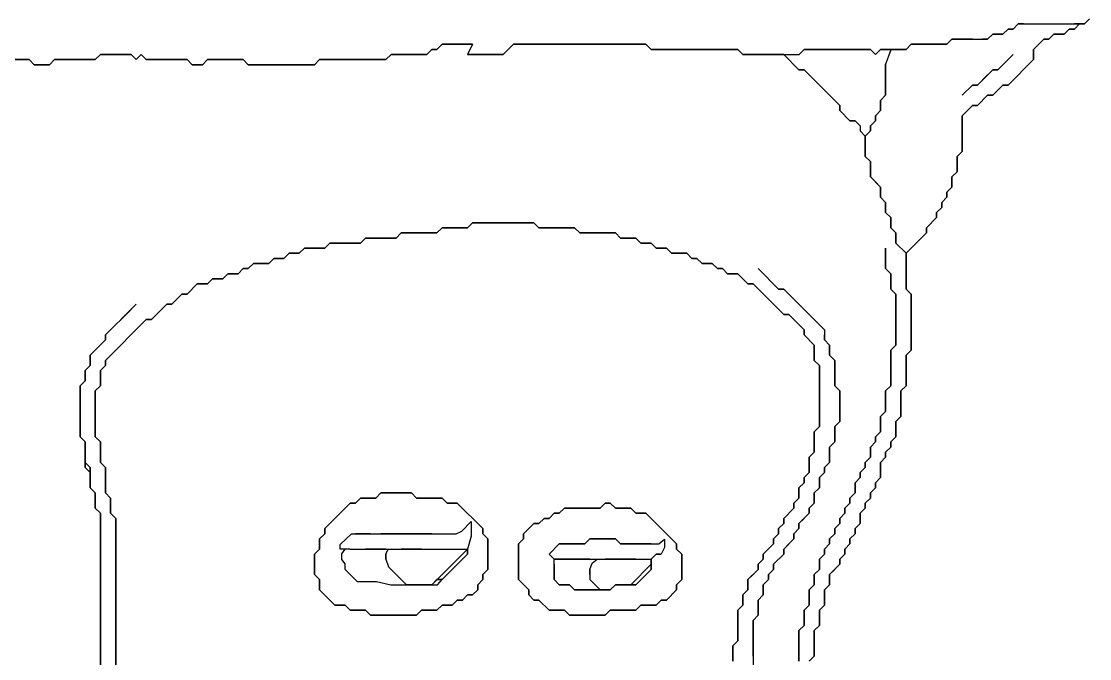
# Model space of a CAD drawing. Header units: millimetres. Extents: x -0.36 to 5.84, y 0.27 to 6.05.
# Drawn here: x 2.082 to 4.992, y 1.697 to 3.433 of the extents above; entities that cross this region are included whole.
import ezdxf

# ---------------------------------------------------------------- set-up
doc = ezdxf.new("R2010")
doc.units = ezdxf.units.MM
doc.layers.add('PDF_幾何圖形', color=7, linetype='Continuous')

msp = doc.modelspace()

# ---------------------------------------------------------------- linework, layer by layer
for p, q in [((4.8115, 3.4259), (4.9504, 3.4259)), ((4.6726, 3.3842), (4.7004, 3.3842)), ((3.3115, 3.3703), (3.2976, 3.3426)), ((4.2013, 3.3426), (4.2143, 3.3564)), ((4.4365, 3.3148), (4.4513, 3.3564)), ((4.1587, 3.3426), (4.2013, 3.3426)), ((4.3532, 3.162), (4.3671, 3.1481)), ((4.3671, 3.1481), (4.3671, 3.1342)), ((4.4643, 2.8287), (4.4921, 2.8009)), ((4.2282, 2.6342), (4.2698, 2.5926)), ((4.2698, 2.5926), (4.2698, 2.5787)), ((3.282, 2.0436), (3.3075, 2.0702)), ((3.3075, 2.0702), (3.3075, 2.0303)), ((2.9509, 2.0079), (2.9812, 2.037)), ((2.9812, 2.037), (2.9921, 2.037)), ((3.0337, 2.037), (3.0615, 2.037)), ((3.2004, 2.037), (3.2668, 2.037)), ((3.2668, 2.037), (3.282, 2.0436)), ((2.9509, 1.9953), (2.9509, 2.0079)), ((3.3075, 2.0303), (3.2976, 1.9953)), ((3.7976, 2.0092), (3.8191, 2.0092)), ((3.8191, 2.0092), (3.8345, 2.0225)), ((3.8345, 2.0225), (3.8345, 1.9993)), ((2.9782, 1.9953), (2.9509, 1.9953)), ((2.9555, 1.9819), (2.9645, 1.9953)), ((2.9555, 1.967), (2.9555, 1.9819)), ((2.9782, 1.9953), (3.1171, 1.9953)), ((3.0754, 1.9814), (3.0812, 1.9953)), ((3.1726, 1.9953), (3.2976, 1.9953)), ((3.8345, 1.9993), (3.8254, 1.9814)), ((2.9643, 1.9553), (2.9555, 1.967)), ((2.9643, 1.9398), (2.9643, 1.9553)), ((3.0754, 1.9676), (3.0823, 1.9467)), ((3.5337, 1.9537), (3.5337, 1.9676)), ((3.631, 1.9676), (3.7976, 1.9676)), ((3.631, 1.9398), (3.6372, 1.9572)), ((3.6372, 1.9572), (3.6506, 1.9676)), ((2.9782, 1.9259), (2.9973, 1.9068)), ((3.1171, 1.912), (3.0823, 1.9467)), ((3.631, 1.9259), (3.631, 1.912)), ((2.9973, 1.9068), (3.0501, 1.9068)), ((3.0501, 1.9068), (3.0884, 1.8981)), ((3.0884, 1.8981), (3.131, 1.8981)), ((3.2004, 1.8981), (3.2159, 1.8981)), ((3.2159, 1.8981), (3.2282, 1.912)), ((3.631, 1.912), (3.6448, 1.8981)), ((4.0754, 1.7037), (4.0754, 1.5787))]:
    msp.add_line(p, q)
at = {"layer": 'PDF_幾何圖形', "lineweight": 35}
for p, q in [((4.9782, 3.4259), (4.9921, 3.4398)), ((4.7698, 3.412), (4.756, 3.3981)), ((4.756, 3.3981), (4.7698, 3.412)), ((4.7698, 3.412), (4.7837, 3.412)), ((4.7837, 3.412), (4.7976, 3.4259)), ((4.7976, 3.4259), (4.8115, 3.4259)), ((4.8115, 3.4259), (4.7976, 3.4259)), ((4.9365, 3.412), (4.9226, 3.3981)), ((4.9226, 3.3981), (4.9365, 3.412)), ((4.9365, 3.412), (4.9504, 3.412)), ((4.9643, 3.4259), (4.9504, 3.4259)), ((4.9504, 3.412), (4.9643, 3.4259)), ((4.9643, 3.4259), (4.9782, 3.4259)), ((4.6171, 3.3842), (4.6032, 3.3703)), ((4.6032, 3.3703), (4.6171, 3.3842)), ((4.6171, 3.3842), (4.6726, 3.3842)), ((4.6726, 3.3842), (4.6171, 3.3842)), ((4.7004, 3.3842), (4.7143, 3.3842)), ((4.7143, 3.3842), (4.7282, 3.3981)), ((4.756, 3.3981), (4.7282, 3.3981)), ((4.7282, 3.3981), (4.756, 3.3981)), ((4.8671, 3.3842), (4.8393, 3.3564)), ((4.881, 3.3842), (4.8671, 3.3842)), ((4.8948, 3.3981), (4.881, 3.3842)), ((4.881, 3.3842), (4.8948, 3.3981)), ((4.9226, 3.3981), (4.8948, 3.3981)), ((4.8948, 3.3981), (4.9226, 3.3981)), ((3.1865, 3.3426), (3.2004, 3.3564)), ((3.2004, 3.3564), (3.1865, 3.3426)), ((3.2004, 3.3564), (3.2143, 3.3564)), ((3.2143, 3.3564), (3.2004, 3.3564)), ((3.2143, 3.3564), (3.2282, 3.3703)), ((3.2282, 3.3703), (3.2143, 3.3564)), ((3.2282, 3.3703), (3.3115, 3.3703)), ((3.3115, 3.3703), (3.2282, 3.3703)), ((3.4226, 3.3703), (3.3948, 3.3426)), ((3.3948, 3.3426), (3.4226, 3.3703)), ((3.4226, 3.3703), (3.7837, 3.3703)), ((3.7837, 3.3703), (3.4226, 3.3703)), ((3.7837, 3.3703), (3.7976, 3.3564)), ((3.7976, 3.3564), (3.7837, 3.3703)), ((3.7976, 3.3564), (4.0337, 3.3564)), ((4.0337, 3.3564), (3.7976, 3.3564)), ((4.0337, 3.3564), (4.0476, 3.3426)), ((4.0476, 3.3426), (4.0337, 3.3564)), ((4.3948, 3.3564), (4.2143, 3.3564)), ((4.2143, 3.3564), (4.3948, 3.3564)), ((4.4087, 3.3426), (4.3948, 3.3564)), ((4.3948, 3.3564), (4.4087, 3.3426)), ((4.4226, 3.3564), (4.4087, 3.3426)), ((4.4087, 3.3426), (4.4226, 3.3564)), ((4.4921, 3.3564), (4.4226, 3.3564)), ((4.4226, 3.3564), (4.4921, 3.3564)), ((4.506, 3.3703), (4.4921, 3.3564)), ((4.4921, 3.3564), (4.506, 3.3703)), ((4.6032, 3.3703), (4.506, 3.3703)), ((4.506, 3.3703), (4.6032, 3.3703)), ((4.8393, 3.3564), (4.8393, 3.3426)), ((2.0337, 3.3287), (2.1032, 3.3287)), ((2.1032, 3.3287), (2.0337, 3.3287)), ((2.1032, 3.3287), (2.1171, 3.3148)), ((2.1171, 3.3148), (2.1032, 3.3287)), ((2.1587, 3.3148), (2.1726, 3.3287)), ((2.1726, 3.3287), (2.1587, 3.3148)), ((2.1726, 3.3287), (2.2837, 3.3287)), ((2.2837, 3.3287), (2.1726, 3.3287)), ((2.2837, 3.3287), (2.2976, 3.3426)), ((2.2976, 3.3426), (2.2837, 3.3287)), ((2.2976, 3.3426), (2.381, 3.3426)), ((2.381, 3.3426), (2.2976, 3.3426)), ((2.381, 3.3426), (2.3948, 3.3287)), ((2.3948, 3.3287), (2.381, 3.3426)), ((2.3948, 3.3287), (2.4087, 3.3426)), ((2.4087, 3.3426), (2.3948, 3.3287)), ((2.4087, 3.3426), (2.4226, 3.3287)), ((2.4226, 3.3287), (2.4087, 3.3426)), ((2.4226, 3.3287), (2.5337, 3.3287)), ((2.5337, 3.3287), (2.4226, 3.3287)), ((2.5337, 3.3287), (2.5476, 3.3148)), ((2.5476, 3.3148), (2.5337, 3.3287)), ((2.5754, 3.3148), (2.5893, 3.3287)), ((2.5893, 3.3287), (2.5754, 3.3148)), ((2.5893, 3.3287), (2.6865, 3.3287)), ((2.6865, 3.3287), (2.5893, 3.3287)), ((2.6865, 3.3287), (2.7004, 3.3148)), ((2.7004, 3.3148), (2.6865, 3.3287)), ((2.881, 3.3148), (2.8948, 3.3287)), ((2.8948, 3.3287), (2.881, 3.3148)), ((2.8948, 3.3287), (3.0754, 3.3287)), ((3.0754, 3.3287), (2.8948, 3.3287)), ((3.0754, 3.3287), (3.0893, 3.3426)), ((3.0893, 3.3426), (3.0754, 3.3287)), ((3.0893, 3.3426), (3.1865, 3.3426)), ((3.1865, 3.3426), (3.0893, 3.3426)), ((3.3948, 3.3426), (3.2976, 3.3426)), ((3.2976, 3.3426), (3.3948, 3.3426)), ((4.0476, 3.3426), (4.1587, 3.3426)), ((4.1587, 3.3426), (4.0476, 3.3426)), ((4.1587, 3.3426), (4.2004, 3.3009)), ((4.1726, 3.3287), (4.1587, 3.3426)), ((4.7837, 3.3426), (4.7421, 3.3009)), ((4.7698, 3.3287), (4.7837, 3.3426)), ((4.7698, 3.2592), (4.8393, 3.3287)), ((4.8393, 3.3287), (4.8393, 3.3426)), ((2.1171, 3.3148), (2.1587, 3.3148)), ((2.1587, 3.3148), (2.1171, 3.3148)), ((2.5476, 3.3148), (2.5754, 3.3148)), ((2.5754, 3.3148), (2.5476, 3.3148)), ((2.7004, 3.3148), (2.881, 3.3148)), ((2.881, 3.3148), (2.7004, 3.3148)), ((4.2004, 3.3009), (4.2143, 3.3009)), ((4.2143, 3.3009), (4.3115, 3.2037)), ((4.4365, 3.3148), (4.4365, 3.2314)), ((4.4365, 3.2314), (4.4365, 3.3148)), ((4.7282, 3.3009), (4.6865, 3.2592)), ((4.7421, 3.3009), (4.7282, 3.3009)), ((4.7421, 3.3009), (4.756, 3.3148)), ((4.6726, 3.2592), (4.6448, 3.2314)), ((4.6448, 3.2314), (4.6726, 3.2592)), ((4.6865, 3.2592), (4.6726, 3.2592)), ((4.6726, 3.2592), (4.6865, 3.2592)), ((4.6865, 3.2592), (4.7143, 3.287)), ((4.7282, 3.2314), (4.756, 3.2592)), ((4.756, 3.2592), (4.7698, 3.2592)), ((4.4365, 3.2314), (4.4226, 3.2176)), ((4.4226, 3.2176), (4.4365, 3.2314)), ((4.6865, 3.2037), (4.7143, 3.2314)), ((4.7143, 3.2314), (4.7282, 3.2314)), ((4.3115, 3.2037), (4.3115, 3.1898)), ((4.4226, 3.2176), (4.4226, 3.1898)), ((4.4226, 3.1898), (4.4226, 3.2176)), ((4.6448, 3.1759), (4.6726, 3.2037)), ((4.6726, 3.2037), (4.6865, 3.2037)), ((4.3115, 3.1898), (4.3393, 3.162)), ((4.4226, 3.1898), (4.4087, 3.1759)), ((4.4087, 3.1759), (4.4226, 3.1898)), ((4.4087, 3.1759), (4.4087, 3.162)), ((4.4087, 3.162), (4.4087, 3.1759)), ((4.6448, 3.1759), (4.6448, 3.0787)), ((4.6448, 3.0787), (4.6448, 3.1759)), ((4.3393, 3.162), (4.3532, 3.162)), ((4.4087, 3.162), (4.3948, 3.1481)), ((4.3948, 3.1481), (4.4087, 3.162)), ((4.3948, 3.1481), (4.3948, 3.1342)), ((4.3948, 3.1342), (4.3948, 3.1481)), ((4.381, 3.1203), (4.3671, 3.1342)), ((4.3671, 3.1342), (4.381, 3.1203)), ((4.3948, 3.1342), (4.381, 3.1203)), ((4.381, 3.1203), (4.3948, 3.1342)), ((4.381, 3.1203), (4.381, 3.0648)), ((4.381, 3.0648), (4.381, 3.1203)), ((4.381, 3.0648), (4.3948, 3.0509)), ((4.3948, 3.0509), (4.381, 3.0648)), ((4.6448, 3.0787), (4.631, 3.0648)), ((4.631, 3.0648), (4.6448, 3.0787)), ((4.631, 3.0648), (4.631, 3.0231)), ((4.631, 3.0231), (4.631, 3.0648)), ((4.3948, 3.0509), (4.3948, 3.0092)), ((4.3948, 3.0231), (4.3948, 3.0509)), ((4.3948, 3.0092), (4.4226, 2.9814)), ((4.631, 3.0231), (4.6171, 3.0092)), ((4.6171, 3.0092), (4.631, 3.0231)), ((4.6171, 3.0092), (4.6171, 2.9953)), ((4.6171, 2.9814), (4.6171, 3.0092)), ((4.4226, 2.9814), (4.4087, 2.9953)), ((4.4226, 2.9814), (4.4226, 2.9537)), ((4.4226, 2.9537), (4.4226, 2.9814)), ((4.6032, 2.9676), (4.6171, 2.9814)), ((4.4226, 2.9537), (4.4365, 2.9398)), ((4.4365, 2.9398), (4.4226, 2.9537)), ((4.4365, 2.9398), (4.4365, 2.912)), ((4.4365, 2.912), (4.4365, 2.9398)), ((4.5893, 2.9398), (4.6032, 2.9537)), ((4.5893, 2.9259), (4.5893, 2.9398)), ((4.6032, 2.9537), (4.6032, 2.9676)), ((4.4365, 2.912), (4.4504, 2.8981)), ((4.4504, 2.8981), (4.4365, 2.912)), ((4.5754, 2.912), (4.5893, 2.9259)), ((4.5754, 2.8981), (4.5754, 2.912)), ((3.2976, 2.8703), (3.3115, 2.8842)), ((3.3115, 2.8842), (3.2976, 2.8703)), ((3.3115, 2.8842), (3.4782, 2.8842)), ((3.4782, 2.8842), (3.3115, 2.8842)), ((3.4782, 2.8842), (3.4921, 2.8703)), ((3.4921, 2.8703), (3.4782, 2.8842)), ((4.4504, 2.8981), (4.4504, 2.8703)), ((4.4504, 2.8703), (4.4504, 2.8981)), ((4.5476, 2.8703), (4.5754, 2.8981)), ((3.1032, 2.8426), (3.1171, 2.8564)), ((3.1171, 2.8564), (3.1032, 2.8426)), ((3.1171, 2.8564), (3.2143, 2.8564)), ((3.2143, 2.8564), (3.1171, 2.8564)), ((3.2143, 2.8564), (3.2282, 2.8703)), ((3.2282, 2.8703), (3.2143, 2.8564)), ((3.2282, 2.8703), (3.2976, 2.8703)), ((3.2976, 2.8703), (3.2282, 2.8703)), ((3.4921, 2.8703), (3.5893, 2.8703)), ((3.5893, 2.8703), (3.4921, 2.8703)), ((3.5893, 2.8703), (3.6032, 2.8564)), ((3.6032, 2.8564), (3.5893, 2.8703)), ((3.6032, 2.8564), (3.7004, 2.8564)), ((3.7004, 2.8564), (3.6032, 2.8564)), ((3.7004, 2.8564), (3.7143, 2.8426)), ((3.7143, 2.8426), (3.7004, 2.8564)), ((4.4504, 2.8703), (4.4643, 2.8564)), ((4.4643, 2.8564), (4.4504, 2.8703)), ((4.4643, 2.8564), (4.4643, 2.8287)), ((4.4643, 2.8287), (4.4643, 2.8564)), ((4.4921, 2.8009), (4.5476, 2.8564)), ((4.5476, 2.8564), (4.5476, 2.8703)), ((2.9087, 2.8148), (2.9226, 2.8287)), ((2.9226, 2.8287), (2.9087, 2.8148)), ((2.9226, 2.8287), (3.006, 2.8287)), ((3.006, 2.8287), (2.9226, 2.8287)), ((3.006, 2.8287), (3.0198, 2.8426)), ((3.0198, 2.8426), (3.006, 2.8287)), ((3.0198, 2.8426), (3.1032, 2.8426)), ((3.1032, 2.8426), (3.0198, 2.8426)), ((3.7143, 2.8426), (3.756, 2.8426)), ((3.756, 2.8426), (3.7143, 2.8426)), ((3.756, 2.8426), (3.7698, 2.8287)), ((3.7698, 2.8287), (3.756, 2.8426)), ((3.7698, 2.8287), (3.7976, 2.8287)), ((3.7976, 2.8287), (3.7698, 2.8287)), ((3.7976, 2.8287), (3.8115, 2.8148)), ((3.8115, 2.8148), (3.7976, 2.8287)), ((2.7976, 2.787), (2.8115, 2.8009)), ((2.8115, 2.8009), (2.7976, 2.787)), ((2.8115, 2.8009), (2.8393, 2.8009)), ((2.8393, 2.8009), (2.8115, 2.8009)), ((2.8393, 2.8009), (2.8532, 2.8148)), ((2.8532, 2.8148), (2.8393, 2.8009)), ((2.8532, 2.8148), (2.9087, 2.8148)), ((2.9087, 2.8148), (2.8532, 2.8148)), ((3.8115, 2.8148), (3.8393, 2.8148)), ((3.8393, 2.8148), (3.8115, 2.8148)), ((3.8393, 2.8148), (3.8532, 2.8009)), ((3.8532, 2.8009), (3.8393, 2.8148)), ((3.8532, 2.8009), (3.881, 2.8009)), ((3.8948, 2.8009), (3.8532, 2.8009)), ((3.9087, 2.787), (3.8948, 2.8009)), ((4.4365, 2.8148), (4.4365, 2.7592)), ((4.4365, 2.7592), (4.4365, 2.8148)), ((4.4921, 2.8009), (4.4921, 2.7037)), ((4.4921, 2.7037), (4.4921, 2.8009)), ((2.7004, 2.7592), (2.7143, 2.7731)), ((2.7143, 2.7731), (2.7004, 2.7592)), ((2.7143, 2.7731), (2.756, 2.7731)), ((2.756, 2.7731), (2.7143, 2.7731)), ((2.756, 2.7731), (2.7698, 2.787)), ((2.7698, 2.787), (2.756, 2.7731)), ((2.7698, 2.787), (2.7976, 2.787)), ((2.7976, 2.787), (2.7698, 2.787)), ((3.9226, 2.787), (3.9087, 2.787)), ((3.9365, 2.7731), (3.9226, 2.787)), ((3.9365, 2.7731), (3.9504, 2.7731)), ((3.9643, 2.7731), (3.9365, 2.7731)), ((3.9782, 2.7592), (3.9643, 2.7731)), ((2.631, 2.7314), (2.6448, 2.7453)), ((2.6448, 2.7453), (2.631, 2.7314)), ((2.6448, 2.7453), (2.6726, 2.7453)), ((2.6726, 2.7453), (2.6448, 2.7453)), ((2.6726, 2.7453), (2.6865, 2.7592)), ((2.6865, 2.7592), (2.6726, 2.7453)), ((2.6865, 2.7592), (2.7004, 2.7592)), ((2.7004, 2.7592), (2.6865, 2.7592)), ((3.9782, 2.7592), (3.9921, 2.7592)), ((3.9921, 2.7592), (3.9782, 2.7592)), ((3.9921, 2.7592), (4.006, 2.7453)), ((4.006, 2.7453), (3.9921, 2.7592)), ((4.006, 2.7453), (4.0198, 2.7453)), ((4.0337, 2.7453), (4.006, 2.7453)), ((4.0615, 2.7176), (4.0337, 2.7453)), ((4.0893, 2.7592), (4.1448, 2.7037)), ((4.1448, 2.7037), (4.0893, 2.7592)), ((4.4365, 2.7592), (4.4504, 2.7453)), ((4.4504, 2.7453), (4.4365, 2.7592)), ((4.4504, 2.7453), (4.4504, 2.7037)), ((4.4504, 2.7037), (4.4504, 2.7453)), ((2.5615, 2.7176), (2.5337, 2.6898)), ((2.5893, 2.7176), (2.5615, 2.7176)), ((2.5754, 2.7176), (2.5893, 2.7176)), ((2.5893, 2.7176), (2.6032, 2.7314)), ((2.6032, 2.7314), (2.5893, 2.7176)), ((2.6032, 2.7314), (2.631, 2.7314)), ((2.631, 2.7314), (2.6032, 2.7314)), ((4.0754, 2.7176), (4.0615, 2.7176)), ((4.1587, 2.6342), (4.0754, 2.7176)), ((2.5198, 2.6898), (2.4921, 2.662)), ((2.5337, 2.6898), (2.5198, 2.6898)), ((4.1448, 2.7037), (4.1587, 2.7037)), ((4.1587, 2.7037), (4.1448, 2.7037)), ((4.1587, 2.7037), (4.2282, 2.6342)), ((4.2282, 2.6342), (4.1587, 2.7037)), ((4.4504, 2.7037), (4.4643, 2.6898)), ((4.4643, 2.6898), (4.4504, 2.7037)), ((4.4643, 2.6898), (4.4643, 2.5509)), ((4.4643, 2.5509), (4.4643, 2.6898)), ((4.4921, 2.7037), (4.506, 2.6898)), ((4.506, 2.6898), (4.4921, 2.7037)), ((4.506, 2.6898), (4.506, 2.537)), ((4.506, 2.537), (4.506, 2.6898)), ((2.3115, 2.5787), (2.381, 2.6481)), ((2.3948, 2.662), (2.3532, 2.6203)), ((2.4782, 2.662), (2.4365, 2.6203)), ((2.4921, 2.662), (2.4782, 2.662)), ((2.4226, 2.6203), (2.3115, 2.5092)), ((2.4365, 2.6203), (2.4226, 2.6203)), ((4.1726, 2.6342), (4.1587, 2.6342)), ((4.2143, 2.5926), (4.1726, 2.6342)), ((2.3254, 2.5926), (2.3115, 2.5787)), ((4.2143, 2.5787), (4.2143, 2.5926)), ((2.3115, 2.5648), (2.2698, 2.5231)), ((2.2698, 2.5231), (2.3115, 2.5648)), ((2.3115, 2.5787), (2.3115, 2.5648)), ((2.3115, 2.5648), (2.3115, 2.5787)), ((4.2421, 2.5509), (4.2143, 2.5787)), ((4.2698, 2.5787), (4.2698, 2.5648)), ((4.2698, 2.5648), (4.2698, 2.5787)), ((4.2698, 2.5648), (4.2837, 2.5509)), ((4.2837, 2.5509), (4.2698, 2.5648)), ((4.2421, 2.5092), (4.2421, 2.5509)), ((4.2421, 2.537), (4.2421, 2.5092)), ((4.2837, 2.5509), (4.2837, 2.5231)), ((4.2837, 2.5231), (4.2837, 2.5509)), ((4.4643, 2.5509), (4.4504, 2.537)), ((4.4504, 2.537), (4.4643, 2.5509)), ((4.4504, 2.537), (4.4504, 2.4398)), ((4.4504, 2.4398), (4.4504, 2.537)), ((4.506, 2.537), (4.4921, 2.5231)), ((4.4921, 2.5231), (4.506, 2.537)), ((2.2698, 2.5231), (2.2698, 2.4953)), ((2.2698, 2.4953), (2.2698, 2.5231)), ((2.3115, 2.5092), (2.3115, 2.4953)), ((4.2421, 2.5092), (4.256, 2.4953)), ((4.256, 2.4953), (4.2421, 2.5092)), ((4.2837, 2.5231), (4.2976, 2.5092)), ((4.2976, 2.5092), (4.2837, 2.5231)), ((4.2976, 2.5092), (4.2976, 2.4398)), ((4.2976, 2.4398), (4.2976, 2.5092)), ((4.4921, 2.5231), (4.4921, 2.4398)), ((4.4921, 2.4398), (4.4921, 2.5231)), ((2.2698, 2.4953), (2.256, 2.4814)), ((2.256, 2.4814), (2.2698, 2.4953)), ((2.256, 2.4814), (2.256, 2.4537)), ((2.256, 2.4537), (2.256, 2.4814)), ((2.3115, 2.4953), (2.2976, 2.4814)), ((2.2976, 2.4814), (2.2976, 2.4398)), ((4.256, 2.4953), (4.256, 2.3287)), ((4.256, 2.3287), (4.256, 2.4953)), ((2.256, 2.4537), (2.2421, 2.4398)), ((2.2421, 2.4398), (2.256, 2.4537)), ((2.2976, 2.4398), (2.2976, 2.4676)), ((2.2421, 2.4398), (2.2421, 2.3009)), ((2.2421, 2.3009), (2.2421, 2.4398)), ((2.2837, 2.4259), (2.2976, 2.4398)), ((2.2976, 2.4398), (2.2837, 2.4259)), ((2.2837, 2.3009), (2.2837, 2.4259)), ((2.2837, 2.4259), (2.2837, 2.3009)), ((4.2976, 2.4398), (4.3115, 2.4259)), ((4.3115, 2.4259), (4.2976, 2.4398)), ((4.3115, 2.4259), (4.3115, 2.3426)), ((4.3115, 2.3426), (4.3115, 2.4259)), ((4.4504, 2.4398), (4.4365, 2.4259)), ((4.4365, 2.4259), (4.4504, 2.4398)), ((4.4365, 2.4259), (4.4365, 2.3703)), ((4.4365, 2.3703), (4.4365, 2.4259)), ((4.4921, 2.4398), (4.4782, 2.4259)), ((4.4782, 2.4259), (4.4921, 2.4398)), ((4.4782, 2.4259), (4.4782, 2.3564)), ((4.4782, 2.3564), (4.4782, 2.4259)), ((4.4365, 2.3703), (4.4226, 2.3564)), ((4.4226, 2.3564), (4.4365, 2.3703)), ((4.256, 2.3287), (4.2421, 2.3148)), ((4.2421, 2.3148), (4.256, 2.3287)), ((4.3115, 2.3426), (4.2976, 2.3287)), ((4.2976, 2.3287), (4.3115, 2.3426)), ((4.2976, 2.3287), (4.2976, 2.287)), ((4.2976, 2.287), (4.2976, 2.3287)), ((4.4226, 2.3564), (4.4226, 2.3148)), ((4.4226, 2.3148), (4.4226, 2.3564)), ((4.4782, 2.3564), (4.4643, 2.3426)), ((4.4643, 2.3426), (4.4782, 2.3564)), ((4.4643, 2.3426), (4.4643, 2.3148)), ((4.4643, 2.3009), (4.4643, 2.3426)), ((2.2421, 2.3009), (2.256, 2.287)), ((2.256, 2.287), (2.2421, 2.3009)), ((2.2976, 2.287), (2.2837, 2.3009)), ((2.2837, 2.3009), (2.2976, 2.287)), ((4.2421, 2.3148), (4.2421, 2.2592)), ((4.2421, 2.2592), (4.2421, 2.3148)), ((4.4226, 2.3148), (4.4087, 2.3009)), ((4.4087, 2.3009), (4.4226, 2.3148)), ((4.4087, 2.3009), (4.4087, 2.287)), ((4.4087, 2.287), (4.4087, 2.3009)), ((4.4504, 2.287), (4.4643, 2.3009)), ((2.256, 2.287), (2.256, 2.2176)), ((2.256, 2.2314), (2.256, 2.287)), ((2.2976, 2.2314), (2.2976, 2.287)), ((2.2976, 2.287), (2.2976, 2.2314)), ((4.2976, 2.287), (4.2837, 2.2731)), ((4.2837, 2.2731), (4.2976, 2.287)), ((4.2837, 2.2731), (4.2837, 2.2453)), ((4.2837, 2.2314), (4.2837, 2.2731)), ((4.4087, 2.287), (4.3948, 2.2731)), ((4.3948, 2.2731), (4.4087, 2.287)), ((4.3948, 2.2731), (4.3948, 2.2592)), ((4.3948, 2.2453), (4.3948, 2.2731)), ((4.4504, 2.2731), (4.4365, 2.2592)), ((4.4365, 2.2592), (4.4504, 2.2731)), ((4.4504, 2.287), (4.4504, 2.2731)), ((4.4504, 2.2731), (4.4504, 2.287)), ((4.2421, 2.2592), (4.2282, 2.2453)), ((4.2282, 2.2453), (4.2421, 2.2592)), ((4.2282, 2.2453), (4.2282, 2.2037)), ((4.2282, 2.2037), (4.2282, 2.2453)), ((4.381, 2.2314), (4.3948, 2.2453)), ((4.4365, 2.2453), (4.4226, 2.2314)), ((4.4226, 2.2314), (4.4365, 2.2453)), ((4.4365, 2.2592), (4.4365, 2.2453)), ((4.4365, 2.2453), (4.4365, 2.2592)), ((2.2698, 2.2176), (2.256, 2.2314)), ((2.256, 2.2176), (2.2698, 2.2037)), ((2.2698, 2.162), (2.2698, 2.2176)), ((2.3115, 2.2176), (2.2976, 2.2314)), ((2.2976, 2.2314), (2.3115, 2.2176)), ((2.3115, 2.1481), (2.3115, 2.2176)), ((2.3115, 2.2176), (2.3115, 2.1481)), ((4.2698, 2.2176), (4.2837, 2.2314)), ((4.2698, 2.2176), (4.2698, 2.2037)), ((4.2698, 2.2037), (4.2698, 2.2176)), ((4.381, 2.2176), (4.3671, 2.2037)), ((4.3671, 2.2037), (4.381, 2.2176)), ((4.381, 2.2314), (4.381, 2.2176)), ((4.381, 2.2176), (4.381, 2.2314)), ((4.4226, 2.2314), (4.4226, 2.2037)), ((4.4226, 2.1898), (4.4226, 2.2314)), ((2.2698, 2.2037), (2.2698, 2.162)), ((4.2282, 2.2037), (4.2143, 2.1898)), ((4.2143, 2.1898), (4.2282, 2.2037)), ((4.2143, 2.1898), (4.2143, 2.1759)), ((4.2143, 2.1759), (4.2143, 2.1898)), ((4.2698, 2.2037), (4.256, 2.1898)), ((4.256, 2.1898), (4.2698, 2.2037)), ((4.256, 2.1898), (4.256, 2.162)), ((4.256, 2.162), (4.256, 2.1898)), ((4.3671, 2.1898), (4.3532, 2.1759)), ((4.3532, 2.1759), (4.3671, 2.1898)), ((4.3671, 2.2037), (4.3671, 2.1898)), ((4.3671, 2.1898), (4.3671, 2.2037)), ((4.4087, 2.1759), (4.4226, 2.1898)), ((2.2698, 2.162), (2.2837, 2.1481)), ((2.2837, 2.1481), (2.2698, 2.162)), ((4.2143, 2.1759), (4.2004, 2.162)), ((4.2004, 2.162), (4.2143, 2.1759)), ((4.2004, 2.162), (4.2004, 2.1481)), ((4.2004, 2.1342), (4.2004, 2.162)), ((4.256, 2.162), (4.2421, 2.1481)), ((4.2421, 2.1481), (4.256, 2.162)), ((4.3532, 2.1759), (4.3532, 2.1481)), ((4.3532, 2.1481), (4.3532, 2.1759)), ((4.3948, 2.1481), (4.4087, 2.162)), ((4.4087, 2.162), (4.4087, 2.1759)), ((2.2837, 2.1481), (2.2837, 2.1064)), ((2.2837, 2.1064), (2.2837, 2.1481)), ((2.3254, 2.1342), (2.3115, 2.1481)), ((2.3115, 2.1481), (2.3254, 2.1342)), ((2.3254, 2.0926), (2.3254, 2.1342)), ((2.3254, 2.1342), (2.3254, 2.0926)), ((3.006, 2.1342), (2.9921, 2.1203)), ((3.0476, 2.1342), (3.006, 2.1342)), ((3.0198, 2.1342), (3.0476, 2.1342)), ((3.0476, 2.1342), (3.0615, 2.1481)), ((3.0615, 2.1481), (3.0476, 2.1342)), ((3.0615, 2.1481), (3.1448, 2.1481)), ((3.1448, 2.1481), (3.0615, 2.1481)), ((3.1448, 2.1481), (3.1587, 2.1342)), ((3.1587, 2.1342), (3.1448, 2.1481)), ((3.1587, 2.1342), (3.2282, 2.1342)), ((3.2282, 2.1342), (3.1587, 2.1342)), ((3.2282, 2.1342), (3.2421, 2.1203)), ((3.2421, 2.1203), (3.2282, 2.1342)), ((4.1865, 2.1203), (4.2004, 2.1342)), ((4.2421, 2.1481), (4.2421, 2.1342)), ((4.2421, 2.1203), (4.2421, 2.1481)), ((4.3532, 2.1481), (4.3393, 2.1342)), ((4.3393, 2.1342), (4.3532, 2.1481)), ((4.3393, 2.1342), (4.3393, 2.1203)), ((4.3393, 2.1203), (4.3393, 2.1342)), ((4.381, 2.1203), (4.3948, 2.1342)), ((4.3948, 2.1342), (4.3948, 2.1481)), ((2.2837, 2.1064), (2.2976, 2.0926)), ((2.2976, 2.0926), (2.2837, 2.1064)), ((2.9782, 2.1203), (2.9087, 2.0509)), ((2.9921, 2.1203), (2.9782, 2.1203)), ((3.2421, 2.1203), (3.256, 2.1203)), ((3.2698, 2.1203), (3.2421, 2.1203)), ((3.3393, 2.0509), (3.2698, 2.1203)), ((3.5615, 2.1064), (3.5476, 2.0926)), ((3.6587, 2.1064), (3.5615, 2.1064)), ((3.5754, 2.1064), (3.6587, 2.1064)), ((3.6587, 2.1064), (3.6726, 2.1203)), ((3.6726, 2.1203), (3.6587, 2.1064)), ((3.6726, 2.1203), (3.6865, 2.1203)), ((3.6865, 2.1203), (3.6726, 2.1203)), ((3.6865, 2.1203), (3.7004, 2.1064)), ((3.7004, 2.1064), (3.6865, 2.1203)), ((3.7004, 2.1064), (3.7421, 2.1064)), ((3.7421, 2.1064), (3.7004, 2.1064)), ((3.7421, 2.1064), (3.756, 2.0926)), ((3.756, 2.0926), (3.7421, 2.1064)), ((4.1587, 2.0787), (4.1865, 2.1064)), ((4.1865, 2.1064), (4.1865, 2.1203)), ((4.2282, 2.1064), (4.2421, 2.1203)), ((4.2282, 2.0926), (4.2282, 2.1064)), ((4.3393, 2.1203), (4.3254, 2.1064)), ((4.3254, 2.1064), (4.3393, 2.1203)), ((4.3254, 2.1064), (4.3254, 2.0926)), ((4.3254, 2.0926), (4.3254, 2.1064)), ((4.381, 2.1064), (4.3671, 2.0926)), ((4.3671, 2.0926), (4.381, 2.1064)), ((4.381, 2.1203), (4.381, 2.1064)), ((4.381, 2.1064), (4.381, 2.1203)), ((2.2976, 2.0926), (2.2976, 1.662)), ((2.2976, 1.662), (2.2976, 2.0926)), ((2.3393, 2.0787), (2.3254, 2.0926)), ((2.3254, 2.0926), (2.3393, 2.0787)), ((2.3393, 1.6481), (2.3393, 2.0787)), ((2.3393, 2.0787), (2.3393, 1.6481)), ((3.506, 2.0787), (3.4921, 2.0648)), ((3.5198, 2.0787), (3.506, 2.0787)), ((3.5198, 2.0787), (3.5337, 2.0926)), ((3.5337, 2.0926), (3.5198, 2.0787)), ((3.5337, 2.0926), (3.5476, 2.0926)), ((3.5476, 2.0926), (3.5337, 2.0926)), ((3.756, 2.0926), (3.7698, 2.0926)), ((3.7837, 2.0926), (3.756, 2.0926)), ((3.8671, 2.0092), (3.7837, 2.0926)), ((4.1587, 2.0648), (4.1587, 2.0787)), ((4.2004, 2.0648), (4.2282, 2.0926)), ((4.2143, 2.0787), (4.2004, 2.0648)), ((4.3254, 2.0926), (4.3115, 2.0787)), ((4.3115, 2.0787), (4.3254, 2.0926)), ((4.3115, 2.0787), (4.3115, 2.0648)), ((4.3115, 2.0648), (4.3115, 2.0787)), ((4.3671, 2.0926), (4.3671, 2.0787)), ((4.3671, 2.0648), (4.3671, 2.0926)), ((2.9087, 2.037), (2.8948, 2.0231)), ((2.9087, 2.0509), (2.9087, 2.037)), ((3.0337, 2.037), (2.9921, 2.037)), ((3.006, 2.037), (3.0337, 2.037)), ((3.0615, 2.037), (3.2004, 2.037)), ((3.2004, 2.037), (3.0615, 2.037)), ((3.3393, 2.037), (3.3393, 2.0509)), ((3.3532, 2.0231), (3.3393, 2.037)), ((3.4782, 2.0648), (3.4504, 2.037)), ((3.4504, 2.037), (3.4504, 2.0231)), ((3.4921, 2.0648), (3.4782, 2.0648)), ((4.131, 2.0231), (4.1448, 2.037)), ((4.1448, 2.0509), (4.1587, 2.0648)), ((4.1448, 2.037), (4.1448, 2.0509)), ((4.1865, 2.037), (4.2004, 2.0509)), ((4.1865, 2.0231), (4.1865, 2.037)), ((4.2004, 2.0509), (4.2004, 2.0648)), ((4.2976, 2.037), (4.2837, 2.0231)), ((4.2837, 2.0231), (4.2976, 2.037)), ((4.3115, 2.0648), (4.2976, 2.0509)), ((4.2976, 2.0509), (4.3115, 2.0648)), ((4.2976, 2.0509), (4.2976, 2.037)), ((4.2976, 2.037), (4.2976, 2.0509)), ((4.3393, 2.0231), (4.3532, 2.037)), ((4.3532, 2.0509), (4.3671, 2.0648)), ((4.3532, 2.037), (4.3532, 2.0509)), ((2.8948, 2.0231), (2.8948, 1.9953)), ((2.8948, 1.9953), (2.8948, 2.0092)), ((3.3532, 1.9398), (3.3532, 2.0231)), ((3.3532, 2.0092), (3.3532, 1.9398)), ((3.4504, 2.0231), (3.4365, 2.0092)), ((3.4365, 2.0092), (3.4365, 1.912)), ((3.5198, 1.9814), (3.5476, 2.0092)), ((3.6171, 2.0092), (3.5476, 2.0092)), ((3.5476, 2.0092), (3.6171, 2.0092)), ((3.631, 2.0231), (3.6171, 2.0092)), ((3.6171, 2.0092), (3.631, 2.0231)), ((3.7004, 2.0231), (3.631, 2.0231)), ((3.631, 2.0231), (3.7004, 2.0231)), ((3.7143, 2.0092), (3.7004, 2.0231)), ((3.7004, 2.0231), (3.7143, 2.0092)), ((3.7837, 2.0092), (3.7143, 2.0092)), ((3.7143, 2.0092), (3.7976, 2.0092)), ((3.8671, 1.9953), (3.8671, 2.0092)), ((4.1032, 1.9814), (4.131, 2.0092)), ((4.131, 2.0092), (4.131, 2.0231)), ((4.1587, 1.9953), (4.1865, 2.0231)), ((4.1726, 2.0092), (4.1587, 1.9953)), ((4.2837, 2.0092), (4.2698, 1.9953)), ((4.2698, 1.9953), (4.2837, 2.0092)), ((4.2837, 2.0231), (4.2837, 2.0092)), ((4.2837, 2.0092), (4.2837, 2.0231)), ((4.3254, 1.9953), (4.3393, 2.0092)), ((4.3393, 2.0092), (4.3393, 2.0231)), ((2.881, 1.9814), (2.8948, 1.9953)), ((2.8948, 1.9953), (2.881, 1.9814)), ((2.881, 1.9259), (2.881, 1.9814)), ((2.881, 1.9814), (2.881, 1.9259)), ((3.0754, 1.9953), (3.0198, 1.9953)), ((3.0337, 1.9953), (3.0615, 1.9953)), ((3.0754, 1.9814), (3.0754, 1.9676)), ((3.1171, 1.9953), (3.1726, 1.9953)), ((3.1726, 1.9953), (3.1171, 1.9953)), ((3.2976, 1.9953), (3.2004, 1.8981)), ((3.2282, 1.912), (3.2976, 1.9814)), ((3.2976, 1.9814), (3.2976, 1.9953)), ((3.4365, 1.9259), (3.4365, 1.9953)), ((3.5337, 1.9953), (3.5198, 1.9814)), ((3.5337, 1.9676), (3.5198, 1.9814)), ((3.8115, 1.9814), (3.7976, 1.9676)), ((3.8254, 1.9814), (3.8115, 1.9814)), ((3.881, 1.9814), (3.8671, 1.9953)), ((3.881, 1.912), (3.881, 1.9814)), ((4.1032, 1.9676), (4.1032, 1.9814)), ((4.131, 1.9537), (4.1587, 1.9814)), ((4.1587, 1.9814), (4.1587, 1.9953)), ((4.2698, 1.9814), (4.256, 1.9676)), ((4.256, 1.9676), (4.2698, 1.9814)), ((4.2698, 1.9953), (4.2698, 1.9814)), ((4.2698, 1.9814), (4.2698, 1.9953)), ((4.3115, 1.9676), (4.3254, 1.9814)), ((4.3254, 1.9814), (4.3254, 1.9953)), ((3.631, 1.9676), (3.5337, 1.9676)), ((3.5337, 1.9537), (3.5337, 1.912)), ((3.5337, 1.9259), (3.5337, 1.9537)), ((3.5476, 1.9676), (3.6171, 1.9676)), ((3.6726, 1.9676), (3.756, 1.9676)), ((3.756, 1.9676), (3.6726, 1.9676)), ((3.7976, 1.9537), (3.7421, 1.8981)), ((3.7976, 1.9676), (3.7976, 1.9537)), ((3.7976, 1.9398), (3.7976, 1.9537)), ((3.881, 1.9676), (3.881, 1.9259)), ((4.0893, 1.9537), (4.1032, 1.9676)), ((4.0893, 1.9398), (4.0893, 1.9537)), ((4.1448, 1.9676), (4.131, 1.9537)), ((4.131, 1.9537), (4.131, 1.9398)), ((4.131, 1.9398), (4.131, 1.9537)), ((4.256, 1.9676), (4.256, 1.9537)), ((4.256, 1.9398), (4.256, 1.9676)), ((4.2837, 1.9259), (4.3115, 1.9537)), ((4.3115, 1.9537), (4.3115, 1.9676)), ((2.8948, 1.912), (2.881, 1.9259)), ((2.881, 1.9259), (2.8948, 1.912)), ((2.9643, 1.9398), (2.9782, 1.9259)), ((2.9782, 1.9259), (2.9643, 1.9398)), ((3.3532, 1.9398), (3.3393, 1.9259)), ((3.3393, 1.9259), (3.3532, 1.9398)), ((3.3393, 1.912), (3.3393, 1.9259)), ((3.631, 1.9259), (3.631, 1.9398)), ((3.756, 1.8981), (3.7976, 1.9398)), ((4.0615, 1.912), (4.0893, 1.9398)), ((4.0754, 1.9259), (4.0615, 1.912)), ((4.131, 1.9398), (4.1171, 1.9259)), ((4.1171, 1.9259), (4.131, 1.9398)), ((4.1171, 1.9259), (4.1171, 1.912)), ((4.1171, 1.912), (4.1171, 1.9259)), ((4.2421, 1.9259), (4.256, 1.9398)), ((4.2421, 1.9259), (4.2421, 1.8981)), ((4.2421, 1.8981), (4.2421, 1.9259)), ((4.2976, 1.9398), (4.2837, 1.9259)), ((4.2837, 1.9259), (4.2837, 1.8981)), ((4.2837, 1.8981), (4.2837, 1.9259)), ((2.8948, 1.8981), (2.8948, 1.912)), ((2.8948, 1.912), (2.8948, 1.8842)), ((3.131, 1.8981), (3.1171, 1.912)), ((3.1171, 1.912), (3.131, 1.8981)), ((3.2004, 1.8981), (3.131, 1.8981)), ((3.131, 1.8981), (3.2004, 1.8981)), ((3.2004, 1.8981), (3.2143, 1.912)), ((3.2143, 1.912), (3.2282, 1.912)), ((3.3254, 1.8981), (3.3393, 1.912)), ((3.3254, 1.8842), (3.3254, 1.8981)), ((3.4365, 1.912), (3.4643, 1.8842)), ((3.5337, 1.912), (3.5476, 1.8981)), ((3.5476, 1.8981), (3.5754, 1.8981)), ((3.5754, 1.8981), (3.5615, 1.8981)), ((3.5754, 1.8981), (3.5893, 1.8842)), ((3.5893, 1.8842), (3.5754, 1.8981)), ((3.6587, 1.8842), (3.6448, 1.8981)), ((3.6865, 1.8842), (3.7004, 1.8981)), ((3.7004, 1.8981), (3.6865, 1.8842)), ((3.7004, 1.8981), (3.756, 1.8981)), ((3.7421, 1.8981), (3.7004, 1.8981)), ((3.8671, 1.8981), (3.881, 1.912)), ((3.8671, 1.8842), (3.8671, 1.8981)), ((4.0615, 1.912), (4.0615, 1.8842)), ((4.0615, 1.8842), (4.0615, 1.912)), ((4.1171, 1.912), (4.1032, 1.8981)), ((4.1032, 1.8981), (4.1171, 1.912)), ((4.1032, 1.8981), (4.1032, 1.8703)), ((4.1032, 1.8703), (4.1032, 1.8981)), ((4.2421, 1.8981), (4.2282, 1.8842)), ((4.2282, 1.8842), (4.2421, 1.8981)), ((4.2837, 1.8981), (4.2698, 1.8842)), ((4.2698, 1.8842), (4.2837, 1.8981)), ((2.8948, 1.8842), (2.9365, 1.8426)), ((3.2976, 1.8703), (3.2837, 1.8564)), ((3.2837, 1.8564), (3.2976, 1.8703)), ((3.2976, 1.8703), (3.3115, 1.8703)), ((3.3115, 1.8703), (3.3254, 1.8842)), ((3.4643, 1.8842), (3.4643, 1.8703)), ((3.4643, 1.8703), (3.4782, 1.8564)), ((3.5893, 1.8842), (3.6865, 1.8842)), ((3.631, 1.8842), (3.5893, 1.8842)), ((3.6865, 1.8842), (3.6587, 1.8842)), ((3.8393, 1.8564), (3.8671, 1.8842)), ((4.0615, 1.8842), (4.0476, 1.8703)), ((4.0476, 1.8703), (4.0615, 1.8842)), ((4.0476, 1.8703), (4.0476, 1.8426)), ((4.0476, 1.8426), (4.0476, 1.8703)), ((4.1032, 1.8703), (4.0893, 1.8564)), ((4.0893, 1.8564), (4.1032, 1.8703)), ((4.2282, 1.8842), (4.2282, 1.8426)), ((4.2282, 1.8426), (4.2282, 1.8842)), ((4.2698, 1.8842), (4.2698, 1.8426)), ((4.2698, 1.8426), (4.2698, 1.8842)), ((2.9365, 1.8426), (2.9643, 1.8426)), ((2.9643, 1.8426), (2.9504, 1.8426)), ((2.9782, 1.8287), (2.9643, 1.8426)), ((2.9643, 1.8426), (2.9782, 1.8287)), ((3.2282, 1.8426), (3.2143, 1.8287)), ((3.2143, 1.8287), (3.2282, 1.8426)), ((3.2421, 1.8426), (3.2282, 1.8426)), ((3.2282, 1.8426), (3.256, 1.8426)), ((3.256, 1.8426), (3.2698, 1.8564)), ((3.2837, 1.8564), (3.2698, 1.8564)), ((3.2698, 1.8564), (3.2837, 1.8564)), ((3.4782, 1.8564), (3.4921, 1.8564)), ((3.4921, 1.8564), (3.5198, 1.8287)), ((3.7698, 1.8426), (3.756, 1.8287)), ((3.756, 1.8287), (3.7698, 1.8426)), ((3.7976, 1.8426), (3.7698, 1.8426)), ((3.7698, 1.8426), (3.8115, 1.8426)), ((3.8115, 1.8426), (3.8254, 1.8564)), ((3.8254, 1.8564), (3.8393, 1.8564)), ((4.0476, 1.8426), (4.0337, 1.8287)), ((4.0337, 1.8287), (4.0476, 1.8426)), ((4.0893, 1.8564), (4.0893, 1.8148)), ((4.0893, 1.8148), (4.0893, 1.8564)), ((4.2282, 1.8426), (4.2143, 1.8287)), ((4.2143, 1.8287), (4.2282, 1.8426)), ((4.2698, 1.8426), (4.256, 1.8287)), ((4.256, 1.8287), (4.2698, 1.8426)), ((3.0198, 1.8287), (2.9782, 1.8287)), ((2.9782, 1.8287), (3.0198, 1.8287)), ((3.0337, 1.8148), (3.0198, 1.8287)), ((3.0198, 1.8287), (3.0337, 1.8148)), ((3.1587, 1.8148), (3.0337, 1.8148)), ((3.0337, 1.8148), (3.1587, 1.8148)), ((3.1726, 1.8287), (3.1587, 1.8148)), ((3.1587, 1.8148), (3.1726, 1.8287)), ((3.2143, 1.8287), (3.1726, 1.8287)), ((3.1726, 1.8287), (3.2143, 1.8287)), ((3.5198, 1.8287), (3.5615, 1.8287)), ((3.5615, 1.8287), (3.5337, 1.8287)), ((3.5754, 1.8148), (3.5615, 1.8287)), ((3.5615, 1.8287), (3.5754, 1.8148)), ((3.6726, 1.8148), (3.5754, 1.8148)), ((3.5754, 1.8148), (3.6726, 1.8148)), ((3.6865, 1.8287), (3.6726, 1.8148)), ((3.6726, 1.8148), (3.6865, 1.8287)), ((3.756, 1.8287), (3.6865, 1.8287)), ((3.6865, 1.8287), (3.756, 1.8287)), ((4.0337, 1.8287), (4.0337, 1.7453)), ((4.0337, 1.7453), (4.0337, 1.8287)), ((4.0893, 1.8148), (4.0754, 1.8009)), ((4.0754, 1.8009), (4.0893, 1.8148)), ((4.2143, 1.8287), (4.2143, 1.787)), ((4.2143, 1.787), (4.2143, 1.8287)), ((4.256, 1.8287), (4.256, 1.787)), ((4.256, 1.787), (4.256, 1.8287)), ((4.0754, 1.8009), (4.0754, 1.7037)), ((4.0754, 1.7037), (4.0754, 1.8009)), ((4.2143, 1.787), (4.2004, 1.7731)), ((4.2004, 1.7731), (4.2143, 1.787)), ((4.256, 1.787), (4.2421, 1.7731)), ((4.2421, 1.7731), (4.256, 1.787)), ((4.2004, 1.7731), (4.2004, 1.6898)), ((4.2004, 1.6898), (4.2004, 1.7731)), ((4.2421, 1.7731), (4.2421, 1.7037)), ((4.2421, 1.7037), (4.2421, 1.7731)), ((4.0337, 1.7453), (4.0198, 1.7314)), ((4.0198, 1.7314), (4.0337, 1.7453)), ((4.0198, 1.7314), (4.0198, 1.6898)), ((4.2421, 1.7037), (4.2282, 1.6898)), ((4.2282, 1.6898), (4.2421, 1.7037))]:
    msp.add_line(p, q, dxfattribs=at)

doc.saveas('drawing.dxf')
